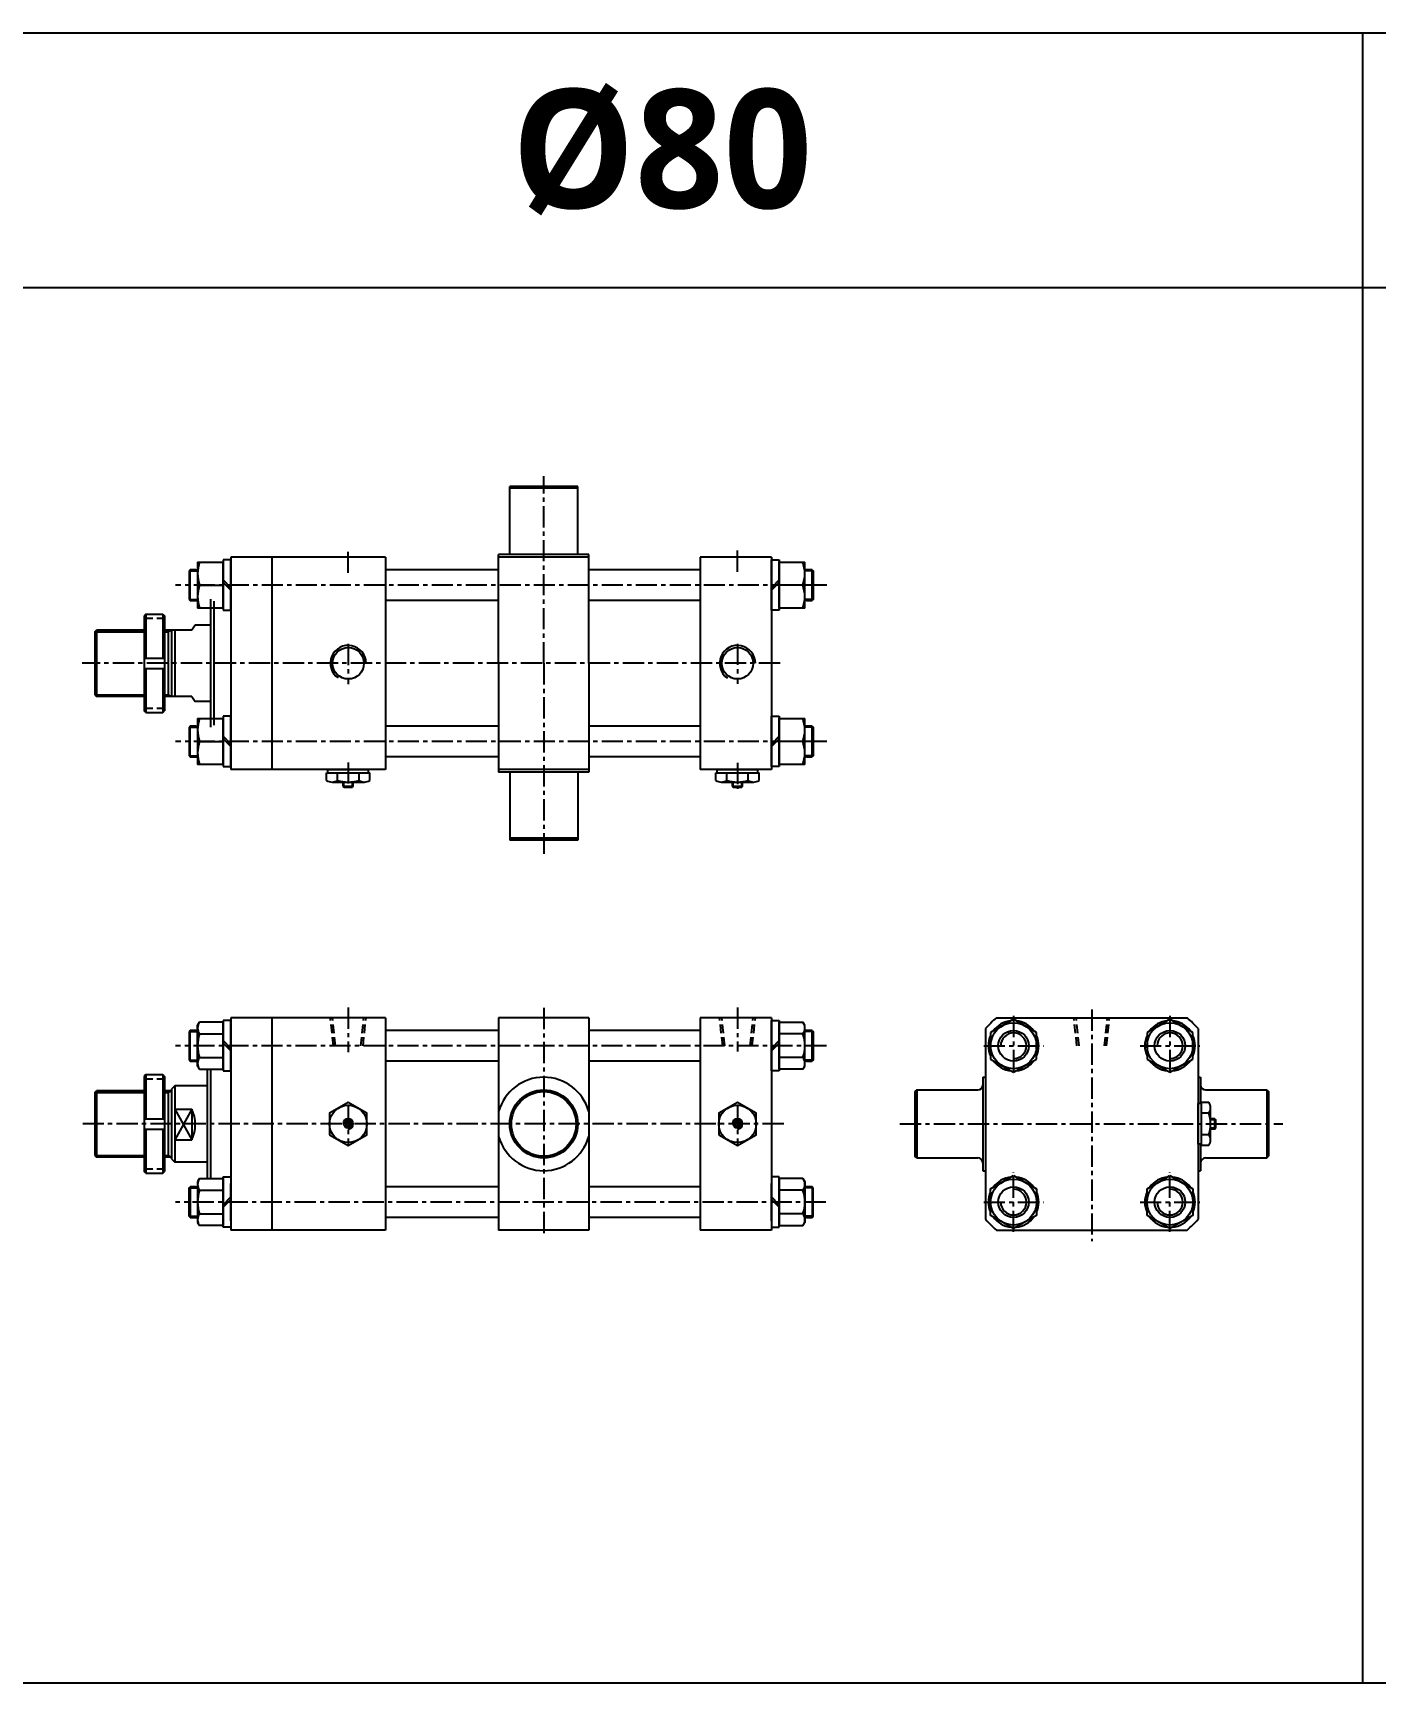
# Model space of a CAD drawing. Extents: x -819 to 5047, y 0 to 1986.
# Drawn here: x 2275 to 3065, y 1015 to 1986 of the extents above; entities that cross this region are included whole.
import ezdxf

# ---------------------------------------------------------------- set-up
doc = ezdxf.new("R2010")
doc.units = 0
doc.header["$LTSCALE"] = 10
doc.header["$MEASUREMENT"] = 0
doc.linetypes.add('CENTER', pattern=[2, 1.25, -0.25, 0.25, -0.25])
doc.linetypes.add('HIDDENX2', pattern=[0.75, 0.5, -0.25])
doc.layers.get('0').update_dxf_attribs({"linetype": 'CONTINUOUS'})
for name, color, linetype in [('CENTER', 1, 'CENTER'), ('CL', 1, 'CENTER'), ('DIM', 2, 'CONTINUOUS'), ('HID', 2, 'HIDDENX2'), ('ML', 7, 'CONTINUOUS')]:
    doc.layers.add(name, color=color, linetype=linetype)
doc.styles.add('문자', font='romans.shx')

msp = doc.modelspace()

# ---------------------------------------------------------------- linework, layer by layer
for p, q in [((5047, 1986.44), (0, 1986.44)), ((3057, 1015.44), (3057, 1986.44)), ((5047, 1836.44), (0, 1836.44)), ((2457.16, 1543.13), (2457.66, 1542.63)), ((2457.16, 1543.13), (2463.16, 1543.13)), ((2457.66, 1542.63), (2462.66, 1542.63)), ((2463.16, 1543.13), (2462.66, 1542.63)), ((2686.16, 1543.13), (2686.66, 1542.63)), ((2686.16, 1543.13), (2692.16, 1543.13)), ((2686.66, 1542.63), (2691.66, 1542.63)), ((2692.16, 1543.13), (2691.66, 1542.63)), ((2969.96, 1341.44), (2969.96, 1347.44)), ((2969.96, 1347.44), (2970.46, 1346.94)), ((2969.96, 1341.44), (2970.46, 1341.94)), ((2970.46, 1341.94), (2970.46, 1346.94)), ((5047, 1015.44), (0, 1015.44))]:
    msp.add_line(p, q)
at = {"color": 7, "linetype": 'Continuous'}
for p, q in [((2447.45, 1546.61), (2447.45, 1551.03)), ((2447.45, 1551.03), (2460.16, 1551.03)), ((2448.16, 1553.03), (2472.16, 1553.03)), ((2448.16, 1551.03), (2448.16, 1553.03)), ((2450.63, 1545.63), (2469.68, 1545.63)), ((2453.8, 1546.61), (2453.8, 1551.03)), ((2457.16, 1543.13), (2457.16, 1545.63)), ((2460.16, 1551.03), (2472.86, 1551.03)), ((2463.16, 1543.13), (2463.16, 1545.63)), ((2466.51, 1546.61), (2466.51, 1551.03)), ((2472.16, 1551.03), (2472.16, 1553.03)), ((2472.86, 1546.61), (2472.86, 1551.03)), ((2676.45, 1546.61), (2676.45, 1551.03)), ((2676.45, 1551.03), (2689.16, 1551.03)), ((2677.16, 1553.03), (2701.16, 1553.03)), ((2677.16, 1551.03), (2677.16, 1553.03)), ((2679.63, 1545.63), (2698.68, 1545.63)), ((2682.8, 1546.61), (2682.8, 1551.03)), ((2686.16, 1543.13), (2686.16, 1545.63)), ((2689.16, 1551.03), (2701.86, 1551.03)), ((2692.16, 1543.13), (2692.16, 1545.63)), ((2695.51, 1546.61), (2695.51, 1551.03)), ((2701.16, 1551.03), (2701.16, 1553.03)), ((2701.86, 1546.61), (2701.86, 1551.03)), ((2960.06, 1332.44), (2960.06, 1356.44)), ((2962.06, 1356.44), (2960.06, 1356.44)), ((2966.47, 1357.14), (2962.06, 1357.14)), ((2962.06, 1344.44), (2962.06, 1357.14)), ((2966.47, 1350.79), (2962.06, 1350.79)), ((2967.46, 1334.92), (2967.46, 1353.97)), ((2962.06, 1331.74), (2962.06, 1344.44)), ((2969.96, 1347.44), (2967.46, 1347.44)), ((2969.96, 1341.44), (2967.46, 1341.44)), ((2962.06, 1332.44), (2960.06, 1332.44)), ((2966.47, 1338.09), (2962.06, 1338.09)), ((2966.47, 1331.74), (2962.06, 1331.74))]:
    msp.add_line(p, q, dxfattribs=at)
for points in [[(2449.16, 1338.09), (2460.16, 1331.74), (2471.16, 1338.09), (2471.16, 1350.79), (2460.16, 1357.14), (2449.16, 1350.79)], [(2678.16, 1338.09), (2689.16, 1331.74), (2700.16, 1338.09), (2700.16, 1350.79), (2689.16, 1357.14), (2678.16, 1350.79)], [(2459.29, 1345.94), (2458.42, 1344.44), (2459.29, 1342.94), (2461.02, 1342.94), (2461.89, 1344.44), (2461.02, 1345.94)], [(2688.29, 1345.94), (2687.42, 1344.44), (2688.29, 1342.94), (2690.02, 1342.94), (2690.89, 1344.44), (2690.02, 1345.94)]]:
    msp.add_lwpolyline(points, close=True, dxfattribs=at)
for centre, radius in [((2460.16, 1344.44), 11), ((2689.16, 1344.44), 11), ((2460.16, 1344.44), 2.5), ((2689.16, 1344.44), 2.5)]:
    msp.add_circle(centre, radius, dxfattribs=at)
for centre, radius, start, end in [((2450.63, 1551.25), 5.62, 235.61575, 270), ((2450.63, 1551.25), 5.62, 235.61575, 304.38425), ((2460.16, 1566.65), 21.02, 252.41205, 270), ((2460.16, 1566.65), 21.02, 270, 287.58795), ((2469.68, 1551.25), 5.62, 235.61575, 304.38425), ((2679.63, 1551.25), 5.62, 235.61575, 270), ((2679.63, 1551.25), 5.62, 235.61575, 304.38425), ((2689.16, 1566.65), 21.02, 252.41205, 270), ((2689.16, 1566.65), 21.02, 270, 287.58795), ((2698.68, 1551.25), 5.62, 235.61575, 304.38425), ((2961.83, 1353.97), 5.62, 325.61575, 34.38425), ((2946.44, 1344.44), 21.02, 0, 17.58795), ((2946.44, 1344.44), 21.02, 342.41205, 0), ((2961.83, 1334.92), 5.62, 325.61575, 34.38425), ((2961.83, 1334.92), 5.62, 325.61575, 0)]:
    msp.add_arc(centre, radius, start, end, dxfattribs=at)
at = {"layer": 'CENTER'}
for p, q in [((2575.16, 1615.53), (2575.16, 1725.7)), ((2460.16, 1668.68), (2460.16, 1681.82)), ((2689.16, 1669.32), (2689.16, 1681.84)), ((2741.76, 1661.53), (2358.56, 1661.53)), ((2460.16, 1626.97), (2460.16, 1603.24)), ((2689.16, 1627.03), (2689.16, 1603.49)), ((2714.17, 1615.53), (2303.57, 1615.53)), ((2575.16, 1615.53), (2575.16, 1503.36)), ((2741.76, 1569.53), (2358.56, 1569.53)), ((2460.16, 1557.2), (2460.16, 1542.38)), ((2689.16, 1556.95), (2689.16, 1541.61)), ((2460.16, 1412.94), (2460.16, 1386.71)), ((2575.16, 1412.73), (2575.16, 1278.42)), ((2689.16, 1412.94), (2689.16, 1387.08)), ((2897.56, 1411.78), (2897.56, 1275.4)), ((2741.59, 1390.44), (2358.56, 1390.44)), ((2460.16, 1355.89), (2460.16, 1332.15)), ((2689.16, 1355.95), (2689.16, 1332.41)), ((2716.35, 1344.44), (2303.98, 1344.44)), ((2784.69, 1344.44), (3009.9, 1344.44)), ((2741.07, 1298.44), (2358.56, 1298.44))]:
    msp.add_line(p, q, dxfattribs=at)
at = {"layer": 'CL'}
for p, q in [((2851.55, 1408.02), (2851.55, 1372.86)), ((2943.56, 1408.02), (2943.56, 1372.86)), ((2833.97, 1390.44), (2869.13, 1390.44)), ((2925.98, 1390.44), (2961.14, 1390.44)), ((2851.55, 1280.86), (2851.55, 1316.02)), ((2943.56, 1280.86), (2943.56, 1316.02)), ((2833.97, 1298.44), (2869.13, 1298.44)), ((2925.98, 1298.44), (2961.14, 1298.44))]:
    msp.add_line(p, q, dxfattribs=at)
at = {"layer": 'DIM'}
for p, q in [((2311.16, 1634.03), (2340.16, 1634.03)), ((2352.16, 1634.03), (2354.16, 1634.03)), ((2354.16, 1634.03), (2355.89, 1635.03)), ((2311.16, 1597.03), (2340.16, 1597.03)), ((2352.16, 1597.03), (2354.16, 1597.03)), ((2354.16, 1597.03), (2355.89, 1596.03)), ((2457.66, 1542.63), (2457.66, 1545.63)), ((2462.66, 1542.63), (2462.66, 1545.63)), ((2686.66, 1542.63), (2686.66, 1545.63)), ((2691.66, 1542.63), (2691.66, 1545.63)), ((2311.16, 1362.94), (2340.16, 1362.94)), ((2352.16, 1362.94), (2354.16, 1362.94)), ((2354.16, 1362.94), (2355.89, 1363.94)), ((2358.16, 1353.14), (2368.16, 1335.17)), ((2368.16, 1353.14), (2358.16, 1335.17)), ((2970.46, 1346.94), (2967.46, 1346.94)), ((2970.46, 1341.94), (2967.46, 1341.94)), ((2311.16, 1325.94), (2340.16, 1325.94)), ((2352.16, 1325.94), (2354.16, 1325.94)), ((2354.16, 1325.94), (2355.89, 1324.94))]:
    msp.add_line(p, q, dxfattribs=at)
for centre, radius, start, end in [((2460.16, 1615.53), 10.5, 0, 235.55459), ((2689.16, 1615.53), 10.5, 0, 235.55459), ((2460.16, 1344.44), 3, 270, 180), ((2689.16, 1344.44), 3, 270, 180)]:
    msp.add_arc(centre, radius, start, end, dxfattribs=at)
at = {"layer": 'HID'}
for p, q in [((2340.16, 1642.03), (2352.16, 1642.03)), ((2340.16, 1589.03), (2352.16, 1589.03)), ((2451.44, 1390.44), (2449.66, 1406.94)), ((2452.69, 1390.44), (2450.91, 1406.94)), ((2467.63, 1390.44), (2469.41, 1406.94)), ((2468.88, 1390.44), (2470.66, 1406.94)), ((2680.44, 1390.44), (2678.66, 1406.94)), ((2681.69, 1390.44), (2679.91, 1406.94)), ((2696.63, 1390.44), (2698.41, 1406.94)), ((2697.88, 1390.44), (2699.66, 1406.94)), ((2888.84, 1390.44), (2887.06, 1406.94)), ((2890.09, 1390.44), (2888.31, 1406.94)), ((2905.03, 1390.44), (2906.81, 1406.94)), ((2906.28, 1390.44), (2908.06, 1406.94)), ((2340.16, 1370.94), (2352.16, 1370.94)), ((2340.16, 1317.94), (2352.16, 1317.94))]:
    msp.add_line(p, q, dxfattribs=at)
at = {"layer": 'ML'}
for p, q in [((2555.16, 1679.53), (2555.16, 1719.53)), ((2595.16, 1719.53), (2555.16, 1719.53)), ((2595.16, 1679.53), (2595.16, 1719.53)), ((2595.16, 1718.53), (2555.16, 1718.53)), ((2367.18, 1670.51), (2366.56, 1669.88)), ((2367.18, 1670.51), (2371.56, 1670.51)), ((2370.56, 1670.51), (2367.18, 1670.51)), ((2367.18, 1652.51), (2367.18, 1670.51)), ((2371.56, 1675.03), (2371.56, 1648.03)), ((2371.56, 1675.03), (2386.56, 1675.03)), ((2386.56, 1676.33), (2386.56, 1646.73)), ((2391.16, 1676.33), (2386.56, 1676.33)), ((2386.56, 1647.67), (2386.56, 1675.39)), ((2386.56, 1675.03), (2386.56, 1648.03)), ((2391.16, 1678.03), (2391.16, 1553.03)), ((2482.16, 1678.03), (2391.16, 1678.03)), ((2391.16, 1646.73), (2391.16, 1676.33)), ((2391.16, 1671.03), (2391.16, 1652.03)), ((2415.16, 1678.03), (2415.16, 1553.03)), ((2482.16, 1678.03), (2482.16, 1553.03)), ((2548.66, 1670.53), (2482.16, 1670.53)), ((2548.66, 1615.53), (2548.66, 1679.53)), ((2601.66, 1679.53), (2548.66, 1679.53)), ((2601.66, 1678.03), (2548.66, 1678.03)), ((2601.66, 1615.53), (2601.66, 1679.53)), ((2667.16, 1670.53), (2601.66, 1670.53)), ((2709.16, 1678.03), (2667.16, 1678.03)), ((2667.16, 1678.03), (2667.16, 1553.03)), ((2709.16, 1678.03), (2709.16, 1553.03)), ((2709.16, 1646.73), (2709.16, 1676.33)), ((2709.16, 1676.33), (2713.76, 1676.33)), ((2709.16, 1652.03), (2709.16, 1671.03)), ((2713.76, 1676.33), (2713.76, 1646.73)), ((2713.76, 1647.67), (2713.76, 1675.39)), ((2713.76, 1648.03), (2713.76, 1675.03)), ((2713.76, 1675.03), (2728.76, 1675.03)), ((2728.76, 1648.03), (2728.76, 1675.03)), ((2733.13, 1670.51), (2728.76, 1670.51)), ((2729.76, 1670.51), (2733.13, 1670.51)), ((2733.13, 1670.51), (2733.76, 1669.88)), ((2733.13, 1652.51), (2733.13, 1670.51)), ((2366.56, 1669.88), (2366.56, 1653.13)), ((2372.76, 1661.53), (2386.56, 1661.53)), ((2386.56, 1664.6), (2391.16, 1660)), ((2386.56, 1663.06), (2391.16, 1658.46)), ((2713.76, 1664.6), (2709.16, 1660)), ((2713.76, 1663.06), (2709.16, 1658.46)), ((2727.55, 1661.53), (2713.76, 1661.53)), ((2733.76, 1669.88), (2733.76, 1653.13)), ((2366.56, 1653.13), (2367.18, 1652.51)), ((2367.18, 1652.51), (2371.56, 1652.51)), ((2370.56, 1652.51), (2367.18, 1652.51)), ((2379.16, 1653.22), (2379.16, 1577.84)), ((2381.16, 1652.03), (2381.16, 1579.03)), ((2548.66, 1652.53), (2482.16, 1652.53)), ((2667.16, 1652.53), (2601.66, 1652.53)), ((2733.13, 1652.51), (2728.76, 1652.51)), ((2729.76, 1652.51), (2733.13, 1652.51)), ((2733.76, 1653.13), (2733.13, 1652.51)), ((2341.16, 1644.53), (2340.16, 1643.53)), ((2340.16, 1643.53), (2340.16, 1587.53)), ((2341.16, 1644.53), (2351.16, 1644.53)), ((2341.16, 1644.53), (2341.16, 1618.53)), ((2351.16, 1644.53), (2352.16, 1643.53)), ((2351.16, 1644.53), (2351.16, 1618.53)), ((2352.16, 1643.53), (2352.16, 1587.53)), ((2386.56, 1648.03), (2371.56, 1648.03)), ((2386.56, 1646.73), (2391.16, 1646.73)), ((2713.76, 1646.73), (2709.16, 1646.73)), ((2728.76, 1648.03), (2713.76, 1648.03)), ((2311.16, 1634.03), (2312.16, 1635.03)), ((2311.16, 1634.03), (2311.16, 1597.03)), ((2340.16, 1635.03), (2312.16, 1635.03)), ((2312.16, 1635.03), (2312.16, 1596.03)), ((2368.16, 1635.03), (2352.16, 1635.03)), ((2352.16, 1635.03), (2352.16, 1596.03)), ((2354.16, 1635.03), (2354.16, 1596.03)), ((2356.16, 1635.03), (2356.16, 1596.03)), ((2358.16, 1635.03), (2358.16, 1596.03)), ((2370.16, 1638.03), (2368.16, 1635.03)), ((2379.16, 1638.03), (2370.16, 1638.03)), ((2340.16, 1618.53), (2352.16, 1618.53)), ((2340.16, 1612.53), (2352.16, 1612.53)), ((2341.16, 1612.53), (2341.16, 1586.53)), ((2351.16, 1612.53), (2351.16, 1586.53)), ((2548.66, 1615.53), (2548.66, 1551.53)), ((2601.66, 1615.53), (2601.66, 1551.53)), ((2311.16, 1597.03), (2312.16, 1596.03)), ((2340.16, 1596.03), (2312.16, 1596.03)), ((2368.16, 1596.03), (2352.16, 1596.03)), ((2368.16, 1596.03), (2370.16, 1593.03)), ((2379.16, 1593.03), (2370.16, 1593.03)), ((2341.16, 1586.53), (2340.16, 1587.53)), ((2341.16, 1586.53), (2351.16, 1586.53)), ((2351.16, 1586.53), (2352.16, 1587.53)), ((2371.56, 1583.03), (2371.56, 1556.03)), ((2371.56, 1583.03), (2386.56, 1583.03)), ((2386.56, 1584.33), (2386.56, 1554.73)), ((2391.16, 1584.33), (2386.56, 1584.33)), ((2386.56, 1555.67), (2386.56, 1583.39)), ((2386.56, 1583.03), (2386.56, 1556.03)), ((2391.16, 1554.73), (2391.16, 1584.33)), ((2709.16, 1554.73), (2709.16, 1584.33)), ((2709.16, 1584.33), (2713.76, 1584.33)), ((2713.76, 1584.33), (2713.76, 1554.73)), ((2713.76, 1555.67), (2713.76, 1583.39)), ((2713.76, 1556.03), (2713.76, 1583.03)), ((2713.76, 1583.03), (2728.76, 1583.03)), ((2728.76, 1556.03), (2728.76, 1583.03)), ((2367.18, 1578.51), (2366.56, 1577.88)), ((2366.56, 1577.88), (2366.56, 1561.13)), ((2367.18, 1578.51), (2371.56, 1578.51)), ((2370.56, 1578.51), (2367.18, 1578.51)), ((2367.18, 1560.51), (2367.18, 1578.51)), ((2391.16, 1579.03), (2391.16, 1560.03)), ((2548.66, 1578.53), (2482.16, 1578.53)), ((2667.16, 1578.53), (2601.66, 1578.53)), ((2709.16, 1560.03), (2709.16, 1579.03)), ((2733.13, 1578.51), (2728.76, 1578.51)), ((2729.76, 1578.51), (2733.13, 1578.51)), ((2733.13, 1578.51), (2733.76, 1577.88)), ((2733.13, 1560.51), (2733.13, 1578.51)), ((2733.76, 1577.88), (2733.76, 1561.13)), ((2372.76, 1569.53), (2386.56, 1569.53)), ((2386.56, 1572.6), (2391.16, 1568)), ((2386.56, 1571.06), (2391.16, 1566.46)), ((2713.76, 1572.6), (2709.16, 1568)), ((2713.76, 1571.06), (2709.16, 1566.46)), ((2727.55, 1569.53), (2713.76, 1569.53)), ((2366.56, 1561.13), (2367.18, 1560.51)), ((2367.18, 1560.51), (2371.56, 1560.51)), ((2370.56, 1560.51), (2367.18, 1560.51)), ((2386.56, 1556.03), (2371.56, 1556.03)), ((2386.56, 1554.73), (2391.16, 1554.73)), ((2548.66, 1560.53), (2482.16, 1560.53)), ((2667.16, 1560.53), (2601.66, 1560.53)), ((2713.76, 1554.73), (2709.16, 1554.73)), ((2728.76, 1556.03), (2713.76, 1556.03)), ((2733.13, 1560.51), (2728.76, 1560.51)), ((2729.76, 1560.51), (2733.13, 1560.51)), ((2733.76, 1561.13), (2733.13, 1560.51)), ((2482.16, 1553.03), (2391.16, 1553.03)), ((2601.66, 1553.03), (2548.66, 1553.03)), ((2601.66, 1551.53), (2548.66, 1551.53)), ((2555.16, 1551.53), (2555.16, 1511.53)), ((2595.16, 1551.53), (2595.16, 1511.53)), ((2709.16, 1553.03), (2667.16, 1553.03)), ((2595.16, 1512.53), (2555.16, 1512.53)), ((2595.16, 1511.53), (2555.16, 1511.53)), ((2367.18, 1399.42), (2366.56, 1398.8)), ((2366.56, 1398.8), (2366.56, 1382.05)), ((2367.18, 1399.42), (2371.56, 1399.42)), ((2370.56, 1399.42), (2367.18, 1399.42)), ((2367.18, 1381.42), (2367.18, 1399.42)), ((2371.56, 1402.44), (2372.63, 1404.3)), ((2371.56, 1378.44), (2371.56, 1402.44)), ((2386.56, 1404.3), (2372.63, 1404.3)), ((2386.56, 1405.24), (2386.56, 1375.64)), ((2391.16, 1405.24), (2386.56, 1405.24)), ((2386.56, 1376.59), (2386.56, 1404.3)), ((2391.16, 1406.94), (2391.16, 1281.94)), ((2482.16, 1406.94), (2391.16, 1406.94)), ((2391.16, 1375.64), (2391.16, 1405.24)), ((2391.16, 1401.39), (2391.16, 1379.49)), ((2391.16, 1379.49), (2391.16, 1401.39)), ((2415.16, 1406.94), (2415.16, 1281.94)), ((2482.16, 1406.94), (2482.16, 1281.94)), ((2548.66, 1399.44), (2482.16, 1399.44)), ((2601.66, 1406.94), (2548.66, 1406.94)), ((2548.66, 1406.94), (2548.66, 1281.94)), ((2601.66, 1406.94), (2601.66, 1281.94)), ((2667.16, 1399.44), (2601.66, 1399.44)), ((2709.16, 1406.94), (2667.16, 1406.94)), ((2667.16, 1406.94), (2667.16, 1281.94)), ((2709.16, 1406.94), (2709.16, 1281.94)), ((2709.16, 1375.64), (2709.16, 1405.24)), ((2709.16, 1405.24), (2713.76, 1405.24)), ((2709.16, 1379.49), (2709.16, 1401.39)), ((2713.76, 1405.24), (2713.76, 1375.64)), ((2713.76, 1376.59), (2713.76, 1404.3)), ((2713.76, 1404.3), (2727.68, 1404.3)), ((2728.76, 1402.44), (2727.68, 1404.3)), ((2728.76, 1378.44), (2728.76, 1402.44)), ((2733.13, 1399.42), (2728.76, 1399.42)), ((2729.76, 1399.42), (2733.13, 1399.42)), ((2733.13, 1399.42), (2733.76, 1398.8)), ((2733.13, 1381.42), (2733.13, 1399.42)), ((2733.76, 1398.8), (2733.76, 1382.05)), ((2835.06, 1400.56), (2835.06, 1288.32)), ((2851.55, 1406.03), (2838.05, 1398.24)), ((2841.43, 1406.94), (2953.68, 1406.94)), ((2865.05, 1398.24), (2851.55, 1406.03)), ((2943.56, 1406.03), (2930.06, 1398.24)), ((2957.06, 1398.24), (2943.56, 1406.03)), ((2960.06, 1400.56), (2960.06, 1288.32)), ((2372.63, 1397.37), (2386.56, 1397.37)), ((2386.56, 1393.51), (2391.16, 1388.91)), ((2386.56, 1391.98), (2391.16, 1387.38)), ((2667.16, 1396.44), (2667.16, 1292.44)), ((2713.76, 1393.51), (2709.16, 1388.91)), ((2713.76, 1391.98), (2709.16, 1387.38)), ((2727.68, 1397.37), (2713.76, 1397.37)), ((2838.05, 1398.24), (2838.05, 1382.65)), ((2865.05, 1382.65), (2865.05, 1398.24)), ((2930.06, 1398.24), (2930.06, 1382.65)), ((2957.06, 1382.65), (2957.06, 1398.24)), ((2366.56, 1382.05), (2367.18, 1381.42)), ((2367.18, 1381.42), (2371.56, 1381.42)), ((2370.56, 1381.42), (2367.18, 1381.42)), ((2372.63, 1383.51), (2386.56, 1383.51)), ((2548.66, 1381.44), (2482.16, 1381.44)), ((2667.16, 1381.44), (2601.66, 1381.44)), ((2727.68, 1383.51), (2713.76, 1383.51)), ((2733.13, 1381.42), (2728.76, 1381.42)), ((2729.76, 1381.42), (2733.13, 1381.42)), ((2733.76, 1382.05), (2733.13, 1381.42)), ((2838.05, 1382.65), (2851.55, 1374.85)), ((2851.55, 1374.85), (2865.05, 1382.65)), ((2930.06, 1382.65), (2943.56, 1374.85)), ((2943.56, 1374.85), (2957.06, 1382.65)), ((2341.16, 1373.44), (2340.16, 1372.44)), ((2340.16, 1372.44), (2340.16, 1316.44)), ((2341.16, 1373.44), (2351.16, 1373.44)), ((2341.16, 1373.44), (2341.16, 1347.44)), ((2351.16, 1373.44), (2352.16, 1372.44)), ((2351.16, 1373.44), (2351.16, 1347.44)), ((2352.16, 1372.44), (2352.16, 1316.44)), ((2372.63, 1376.59), (2371.56, 1378.44)), ((2372.63, 1376.59), (2386.56, 1376.59)), ((2377.16, 1376.59), (2377.16, 1312.3)), ((2379.16, 1376.59), (2379.16, 1312.3)), ((2386.56, 1375.64), (2391.16, 1375.64)), ((2713.76, 1375.64), (2709.16, 1375.64)), ((2727.68, 1376.59), (2713.76, 1376.59)), ((2727.68, 1376.59), (2728.76, 1378.44)), ((2833.56, 1371.94), (2835.06, 1371.94)), ((2833.56, 1371.94), (2833.56, 1316.94)), ((2960.06, 1371.94), (2961.56, 1371.94)), ((2961.56, 1371.94), (2961.56, 1356.44)), ((2311.16, 1362.94), (2312.16, 1363.94)), ((2311.16, 1362.94), (2311.16, 1325.94)), ((2340.16, 1363.94), (2312.16, 1363.94)), ((2312.16, 1363.94), (2312.16, 1324.94)), ((2356.16, 1363.94), (2352.16, 1363.94)), ((2352.16, 1363.94), (2352.16, 1324.94)), ((2354.16, 1363.94), (2354.16, 1324.94)), ((2358.16, 1366.94), (2356.16, 1364.94)), ((2356.16, 1364.94), (2356.16, 1323.94)), ((2377.16, 1366.94), (2358.16, 1366.94)), ((2358.16, 1366.94), (2358.16, 1321.94)), ((2794.56, 1364.44), (2793.56, 1363.44)), ((2793.56, 1363.44), (2793.56, 1325.44)), ((2794.56, 1364.44), (2830.56, 1364.44)), ((2794.56, 1364.44), (2794.56, 1324.44)), ((2964.56, 1364.44), (3000.56, 1364.44)), ((3000.56, 1364.44), (3001.56, 1363.44)), ((3000.56, 1364.44), (3000.56, 1324.44)), ((3001.56, 1363.44), (3001.56, 1325.44)), ((2358.16, 1353.14), (2368.16, 1353.14)), ((2368.16, 1353.14), (2368.16, 1335.17)), ((2340.16, 1347.44), (2352.16, 1347.44)), ((2340.16, 1341.44), (2352.16, 1341.44)), ((2341.16, 1341.44), (2341.16, 1315.44)), ((2351.16, 1341.44), (2351.16, 1315.44)), ((2358.16, 1335.17), (2368.16, 1335.17)), ((2961.56, 1332.44), (2961.56, 1316.94)), ((2311.16, 1325.94), (2312.16, 1324.94)), ((2340.16, 1324.94), (2312.16, 1324.94)), ((2356.16, 1324.94), (2352.16, 1324.94)), ((2356.16, 1323.94), (2358.16, 1321.94)), ((2377.16, 1321.94), (2358.16, 1321.94)), ((2794.56, 1324.44), (2793.56, 1325.44)), ((2794.56, 1324.44), (2830.56, 1324.44)), ((2964.56, 1324.44), (3000.56, 1324.44)), ((3000.56, 1324.44), (3001.56, 1325.44)), ((2341.16, 1315.44), (2340.16, 1316.44)), ((2341.16, 1315.44), (2351.16, 1315.44)), ((2351.16, 1315.44), (2352.16, 1316.44)), ((2372.63, 1312.3), (2371.56, 1310.44)), ((2372.63, 1312.3), (2386.56, 1312.3)), ((2386.56, 1283.64), (2386.56, 1313.24)), ((2386.56, 1313.24), (2391.16, 1313.24)), ((2386.56, 1312.3), (2386.56, 1284.59)), ((2391.16, 1313.24), (2391.16, 1283.64)), ((2713.76, 1313.24), (2709.16, 1313.24)), ((2709.16, 1313.24), (2709.16, 1283.64)), ((2713.76, 1283.64), (2713.76, 1313.24)), ((2727.68, 1312.3), (2713.76, 1312.3)), ((2713.76, 1312.3), (2713.76, 1284.59)), ((2727.68, 1312.3), (2728.76, 1310.44)), ((2833.56, 1316.94), (2835.06, 1316.94)), ((2838.05, 1306.24), (2851.55, 1314.03)), ((2851.55, 1314.03), (2865.05, 1306.24)), ((2930.06, 1306.24), (2943.56, 1314.03)), ((2943.56, 1314.03), (2957.06, 1306.24)), ((2960.06, 1316.94), (2961.56, 1316.94)), ((2366.56, 1306.84), (2367.18, 1307.46)), ((2366.56, 1290.09), (2366.56, 1306.84)), ((2367.18, 1307.46), (2371.56, 1307.46)), ((2370.56, 1307.46), (2367.18, 1307.46)), ((2367.18, 1307.46), (2367.18, 1289.46)), ((2371.56, 1310.44), (2371.56, 1286.44)), ((2372.63, 1305.37), (2386.56, 1305.37)), ((2386.56, 1296.91), (2391.16, 1301.51)), ((2391.16, 1309.39), (2391.16, 1287.49)), ((2391.16, 1287.49), (2391.16, 1309.39)), ((2548.66, 1307.44), (2482.16, 1307.44)), ((2667.16, 1307.44), (2601.66, 1307.44)), ((2709.16, 1287.49), (2709.16, 1309.39)), ((2713.76, 1296.91), (2709.16, 1301.51)), ((2727.68, 1305.37), (2713.76, 1305.37)), ((2728.76, 1310.44), (2728.76, 1286.44)), ((2733.13, 1307.46), (2728.76, 1307.46)), ((2729.76, 1307.46), (2733.13, 1307.46)), ((2733.76, 1306.84), (2733.13, 1307.46)), ((2733.13, 1307.46), (2733.13, 1289.46)), ((2733.76, 1290.09), (2733.76, 1306.84)), ((2838.05, 1290.65), (2838.05, 1306.24)), ((2865.05, 1306.24), (2865.05, 1290.65)), ((2930.06, 1290.65), (2930.06, 1306.24)), ((2957.06, 1306.24), (2957.06, 1290.65)), ((2372.63, 1291.51), (2386.56, 1291.51)), ((2386.56, 1295.38), (2391.16, 1299.98)), ((2713.76, 1295.38), (2709.16, 1299.98)), ((2727.68, 1291.51), (2713.76, 1291.51)), ((2367.18, 1289.46), (2366.56, 1290.09)), ((2367.18, 1289.46), (2371.56, 1289.46)), ((2370.56, 1289.46), (2367.18, 1289.46)), ((2371.56, 1286.44), (2372.63, 1284.59)), ((2386.56, 1284.59), (2372.63, 1284.59)), ((2391.16, 1283.64), (2386.56, 1283.64)), ((2482.16, 1281.94), (2391.16, 1281.94)), ((2548.66, 1289.44), (2482.16, 1289.44)), ((2601.66, 1281.94), (2548.66, 1281.94)), ((2667.16, 1289.44), (2601.66, 1289.44)), ((2709.16, 1281.94), (2667.16, 1281.94)), ((2709.16, 1283.64), (2713.76, 1283.64)), ((2713.76, 1284.59), (2727.68, 1284.59)), ((2728.76, 1286.44), (2727.68, 1284.59)), ((2733.13, 1289.46), (2728.76, 1289.46)), ((2729.76, 1289.46), (2733.13, 1289.46)), ((2733.13, 1289.46), (2733.76, 1290.09)), ((2851.55, 1282.85), (2838.05, 1290.65)), ((2841.43, 1281.94), (2953.68, 1281.94)), ((2865.05, 1290.65), (2851.55, 1282.85)), ((2943.56, 1282.85), (2930.06, 1290.65)), ((2957.06, 1290.65), (2943.56, 1282.85))]:
    msp.add_line(p, q, dxfattribs=at)
at = {"layer": 'ML', "color": 2}
for p, q in [((2366.56, 1669.88), (2371.56, 1669.88)), ((2733.76, 1669.88), (2728.76, 1669.88)), ((2366.56, 1653.13), (2371.56, 1653.13)), ((2733.76, 1653.13), (2728.76, 1653.13)), ((2366.56, 1577.88), (2371.56, 1577.88)), ((2733.76, 1577.88), (2728.76, 1577.88)), ((2366.56, 1561.13), (2371.56, 1561.13)), ((2733.76, 1561.13), (2728.76, 1561.13)), ((2366.56, 1398.8), (2371.56, 1398.8)), ((2733.76, 1398.8), (2728.76, 1398.8)), ((2366.56, 1382.05), (2371.56, 1382.05)), ((2733.76, 1382.05), (2728.76, 1382.05)), ((2366.56, 1306.84), (2371.56, 1306.84)), ((2733.76, 1306.84), (2728.76, 1306.84)), ((2366.56, 1290.09), (2371.56, 1290.09)), ((2733.76, 1290.09), (2728.76, 1290.09))]:
    msp.add_line(p, q, dxfattribs=at)
at = {"layer": 'ML'}
for centre, radius in [((2460.16, 1615.53), 9.25), ((2689.16, 1615.53), 9.25), ((2851.55, 1390.44), 13.5), ((2851.55, 1390.44), 9), ((2943.56, 1390.44), 13.5), ((2943.56, 1390.44), 9), ((2575.16, 1344.44), 20), ((2575.16, 1344.44), 19), ((2851.55, 1298.44), 13.5), ((2943.56, 1298.44), 13.5), ((2851.55, 1298.44), 9), ((2943.56, 1298.44), 9)]:
    msp.add_circle(centre, radius, dxfattribs=at)
for centre, radius, start, end in [((2391.04, 1668.28), 19.48, 159.72972, 200.27028), ((2709.27, 1668.28), 19.48, 339.72972, 20.27028), ((2391.04, 1654.78), 19.48, 159.72972, 200.27028), ((2709.27, 1654.78), 19.48, 339.72972, 20.27028), ((2391.04, 1576.28), 19.48, 159.72972, 200.27028), ((2709.27, 1576.28), 19.48, 339.72972, 20.27028), ((2391.04, 1562.78), 19.48, 159.72972, 200.27028), ((2709.27, 1562.78), 19.48, 339.72972, 20.27028), ((2377.69, 1400.83), 6.13, 145.59101, 214.40899), ((2722.63, 1400.83), 6.13, 325.59101, 34.40899), ((2897.56, 1344.44), 84, 131.92264, 138.07736), ((2851.55, 1390.44), 14.8, 95.8084, 144.189), ((2851.55, 1390.44), 14.8, 35.811, 84.1916), ((2943.56, 1390.44), 14.8, 95.8084, 144.189), ((2943.56, 1390.44), 14.8, 35.811, 84.1916), ((2897.56, 1344.44), 84, 41.92264, 48.07736), ((2395.56, 1390.27), 24, 162.8014, 179.59981), ((2395.56, 1390.61), 24, 180.40019, 197.1986), ((2704.76, 1390.27), 24, 0.40019, 17.1986), ((2704.76, 1390.61), 24, 342.8014, 359.59981), ((2851.55, 1390.44), 14.8, 155.80588, 204.19412), ((2851.55, 1390.44), 14.8, 335.80588, 24.19412), ((2943.56, 1390.44), 14.8, 155.80588, 204.19412), ((2943.56, 1390.44), 14.8, 335.80588, 24.19412), ((2377.69, 1380.05), 6.13, 145.59101, 214.40899), ((2722.63, 1380.05), 6.13, 325.59101, 34.40899), ((2851.55, 1390.44), 14.8, 215.811, 264.1916), ((2851.55, 1390.44), 14.8, 275.8084, 324.189), ((2943.56, 1390.44), 14.8, 215.811, 264.1916), ((2943.56, 1390.44), 14.8, 275.8084, 324.189), ((2575.16, 1344.44), 27.5, 15.49873, 164.50127), ((2830.56, 1367.44), 3, 270, 0), ((2964.56, 1367.44), 3, 180, 270), ((2349, 1344.15), 21.16, 334.87494, 25.12506), ((2575.16, 1344.44), 27.5, 195.49873, 344.50127), ((2830.56, 1321.44), 3, 0, 90), ((2964.56, 1321.44), 3, 90, 180), ((2377.69, 1308.83), 6.13, 145.59101, 214.40899), ((2722.63, 1308.83), 6.13, 325.59101, 34.40899), ((2851.55, 1298.44), 14.8, 95.8084, 144.189), ((2851.55, 1298.44), 14.8, 35.811, 84.1916), ((2943.56, 1298.44), 14.8, 95.8084, 144.189), ((2943.56, 1298.44), 14.8, 35.811, 84.1916), ((2395.56, 1298.27), 24, 162.8014, 179.59981), ((2704.76, 1298.27), 24, 0.40019, 17.1986), ((2851.55, 1298.44), 14.8, 155.80588, 204.19412), ((2851.55, 1298.44), 14.8, 335.80588, 24.19412), ((2943.56, 1298.44), 14.8, 155.80588, 204.19412), ((2943.56, 1298.44), 14.8, 335.80588, 24.19412), ((2395.56, 1298.61), 24, 180.40019, 197.1986), ((2377.69, 1288.05), 6.13, 145.59101, 214.40899), ((2704.76, 1298.61), 24, 342.8014, 359.59981), ((2722.63, 1288.05), 6.13, 325.59101, 34.40899), ((2897.56, 1344.44), 84, 221.92264, 228.07736), ((2851.55, 1298.44), 14.8, 215.811, 264.1916), ((2851.55, 1298.44), 14.8, 275.8084, 324.189), ((2943.56, 1298.44), 14.8, 215.811, 264.1916), ((2943.56, 1298.44), 14.8, 275.8084, 324.189), ((2897.56, 1344.44), 84, 311.92264, 318.07736)]:
    msp.add_arc(centre, radius, start, end, dxfattribs=at)
at = {"layer": 'ML', "color": 2}
for centre, start, end in [((2851.55, 1390.44), 270, 180), ((2943.56, 1390.44), 270, 180), ((2851.55, 1298.44), 180, 90), ((2943.56, 1298.44), 180, 90)]:
    msp.add_arc(centre, 7.56, start, end, dxfattribs=at)

# ---------------------------------------------------------------- texts
at = {"insert": (2556.31, 1953.38), "char_height": 70, "attachment_point": 1, "style": '문자'}
msp.add_mtext_dynamic_manual_height_columns('{\\fMalgun Gothic|b1|i0|c129|p50;%%C80}', width=124.5326, gutter_width=16, heights=[-75.56], dxfattribs=at)

doc.saveas('drawing.dxf')
